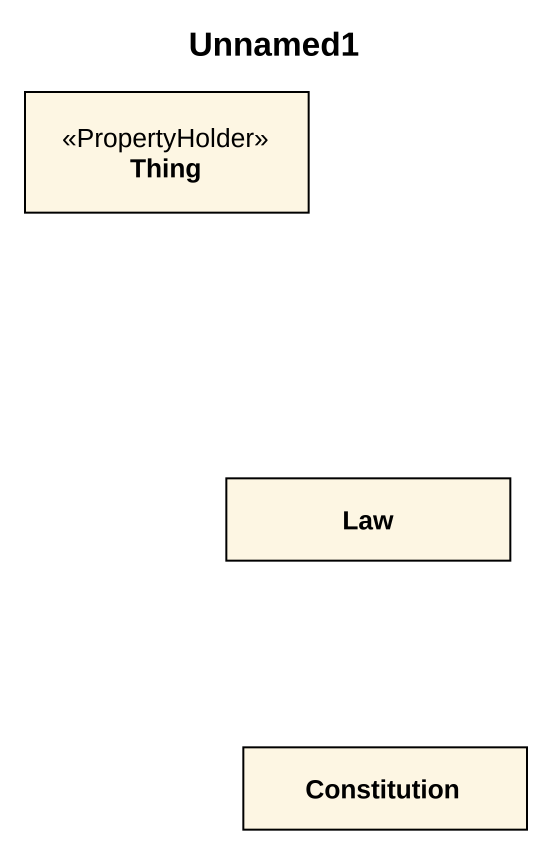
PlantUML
@startuml
title Unnamed1
hide circle
hide empty members
class Thing <<PropertyHolder>>
class Law
class Constitution
@enduml
